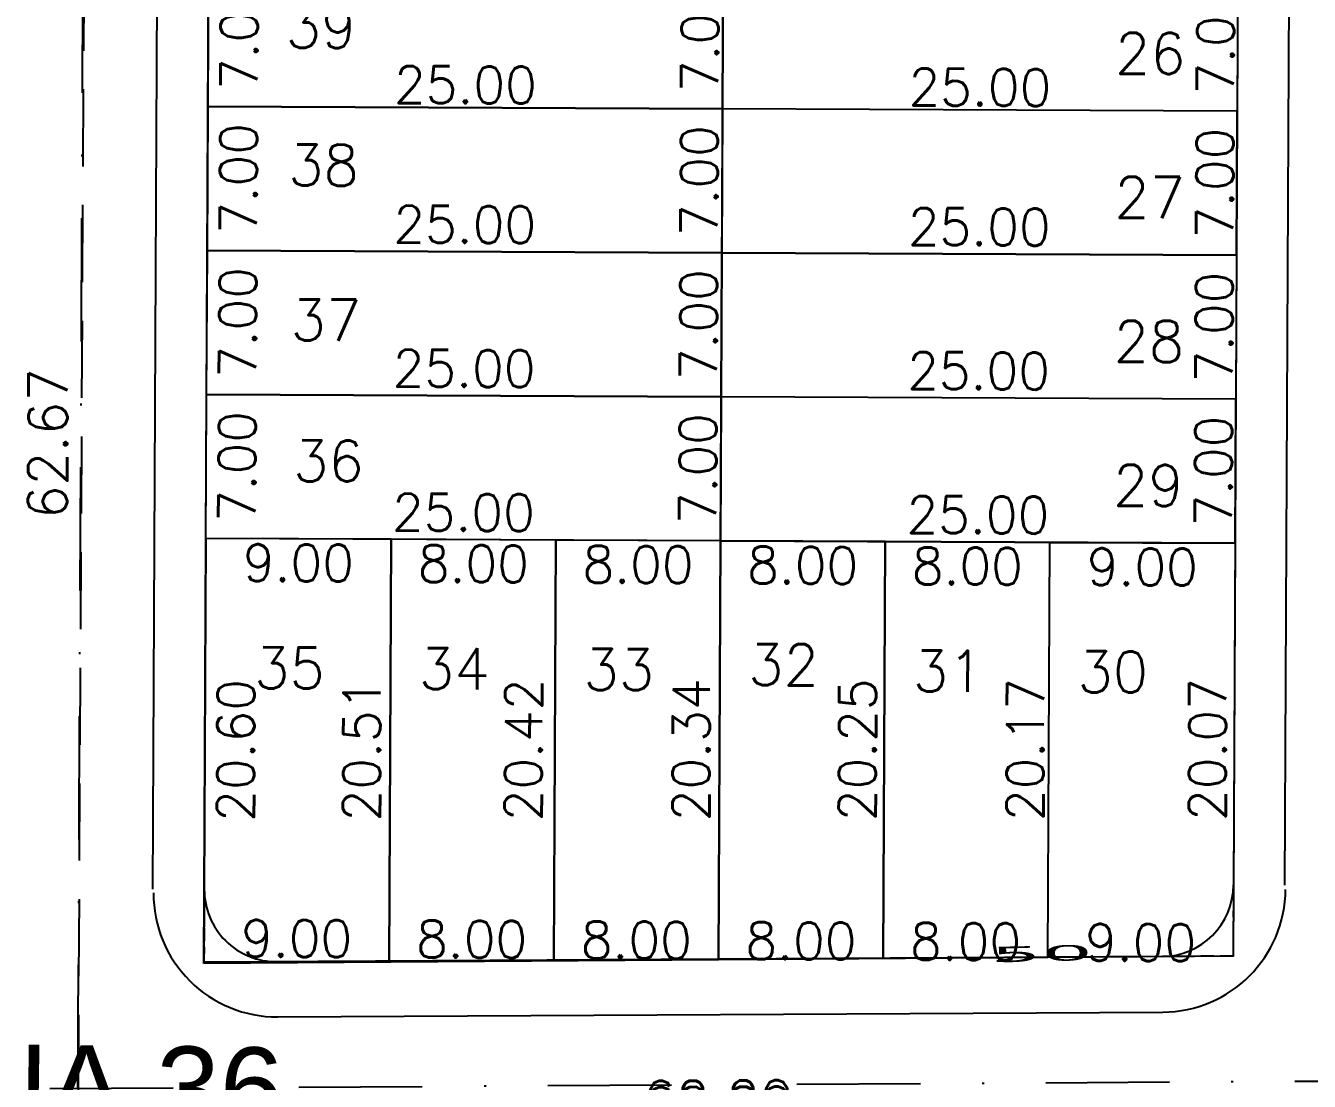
# Model space of a CAD drawing. Header units: millimetres. Extents: x -4430026 to 4783824, y 584 to 9593110.
# Drawn here: x 1995.3 to 2057.7, y 1505 to 1556.3 of the extents above; entities that cross this region are included whole.
import ezdxf
from ezdxf.enums import TextEntityAlignment as Align

# ---------------------------------------------------------------- set-up
doc = ezdxf.new("R2010")
doc.units = ezdxf.units.MM
for name, pattern in [('DASHDOT', [1, 0.5, -0.25, 0, -0.25]), ('HIDDEN', [0.375, 0.25, -0.125]), ('HIDDEN2', [0.1875, 0.125, -0.0625])]:
    doc.linetypes.add(name, pattern=pattern)
for name, color, linetype in [('AGT CI', 252, 'Continuous'), ('boundary filipe', 6, 'Continuous'), ('BOUNDARY LOTES', 2, 'Continuous'), ('Calçada', 1, 'Continuous'), ('CANTOS', 9, 'HIDDEN'), ('Cota', 8, 'Continuous'), ('COTAS', 8, 'Continuous'), ('curvas', 4, 'Continuous'), ('Lotes', 2, 'Continuous'), ('Nomes de Ruas', 3, 'Continuous'), ('Numero de lotes', 5, 'Continuous'), ('Projeção', 8, 'HIDDEN2'), ('QUADRA', 4, 'Continuous')]:
    doc.layers.add(name, color=color, linetype=linetype)
doc.styles.add('arcad1', font='romans.shx')
doc.styles.add('ARIAL', font='arial.ttf', dxfattribs={"height": 0.25})
doc.styles.add('ROMANS', font='romans.shx')
doc.styles.add('SIMPLEX', font='verdana.ttf', dxfattribs={"height": 0.2})
doc.dimstyles.new('BOLA100', dxfattribs={"dimscale": 0, "dimtxt": 1.9, "dimasz": 0.18, "dimexe": 0.18, "dimexo": 0.063, "dimgap": 0, "dimtad": 1, "dimzin": 4, "dimdsep": 46, "dimtxsty": 'ROMANS', "dimcen": 0.09, "dimse1": 1, "dimse2": 1, "dimsd1": 1, "dimsd2": 1, "dimclrt": 256, "dimaunit": 1, "dimadec": 4, "dimazin": 0, "dimtfac": 1.2, "dimtix": 1, "dimtmove": 2, "dimatfit": 3, "dimfxl": 1, "dimtvp": 2, "dimtolj": 1, "dimtzin": 4, "dimarcsym": 0})
doc.dimstyles.get("Standard").update_dxf_attribs({"dimtxt": 0.18, "dimasz": 0.18, "dimexe": 0.18, "dimexo": 0.0625, "dimgap": 0.09, "dimtad": 0, "dimtih": 1, "dimtoh": 1, "dimdec": 4, "dimzin": 0, "dimdsep": 46, "dimtxsty": 'Standard', "dimcen": 0.09, "dimadec": 0, "dimazin": 0, "dimtfac": 1, "dimtdec": 4, "dimtofl": 0, "dimtmove": 0, "dimatfit": 3, "dimfxl": 1, "dimtolj": 1, "dimtzin": 0, "dimarcsym": 0})

# ---------------------------------------------------------------- blocks, each defined once
blk = doc.blocks.new('*D14053')
at = {"layer": 'DEFPOINTS', "color": 0, "linetype": 'ByBlock'}
for p in [(2060.026, 1505.026), (1997.823, 1504.664), (2060.035, 1503.321)]:
    blk.add_point(p, dxfattribs=at)
at = {"layer": 'COTAS', "linetype": 'ByBlock', "insert": (2028.929, 1504.09), "char_height": 1.9, "attachment_point": 5, "rotation": 0.33364, "style": 'ROMANS'}
blk.add_mtext('\\A1;62.20', dxfattribs=at)
blk = doc.blocks.new('*D14061')
at = {"layer": 'DEFPOINTS', "color": 0, "linetype": 'ByBlock'}
for p in [(1998.12, 1567.334), (2001.72, 1567.317), (1997.823, 1504.664)]:
    blk.add_point(p, dxfattribs=at)
at = {"layer": 'COTAS', "linetype": 'ByBlock', "insert": (1996.365, 1536.006), "char_height": 1.9, "attachment_point": 5, "rotation": 89.72858, "style": 'ROMANS'}
blk.add_mtext('\\A1;62.67', dxfattribs=at)
blk = doc.blocks.new('*D14203')
at = {"layer": 'DEFPOINTS', "color": 0, "linetype": 'ByBlock'}
for p in [(2060.026, 1505.026), (1997.823, 1504.664), (2060.037, 1503.017)]:
    blk.add_point(p, dxfattribs=at)
at = {"layer": 'COTAS', "linetype": 'ByBlock', "insert": (2028.93, 1503.786), "char_height": 1.9, "attachment_point": 5, "rotation": 0.33364, "style": 'ROMANS'}
blk.add_mtext('\\A1;62.20', dxfattribs=at)
blk = doc.blocks.new('*D14298')
at = {"layer": 'DEFPOINTS', "color": 0, "linetype": 'ByBlock'}
for p in [(2062.127, 1948.736), (2061.87, 1895.48), (2057.086, 1890.812), (2061.84, 1888.041), (2060.026, 1505.026)]:
    blk.add_point(p, dxfattribs=at)
at = {"layer": 'COTAS', "linetype": 'ByBlock', "insert": (2055.206, 1888.07), "char_height": 1.9, "attachment_point": 5, "rotation": 89.75016, "style": 'ROMANS'}
blk.add_mtext('\\A1;179°57\'25"', dxfattribs=at)
blk = doc.blocks.new('*D7835')
at = {"layer": 'DEFPOINTS', "color": 0}
for p in [(2004.182, 1559.401), (2004.149, 1552.401), (2009.243, 1552.376)]:
    blk.add_point(p, dxfattribs=at)
at = {"layer": 'Cota', "color": 41, "insert": (2005.66, 1555.893), "char_height": 1.8, "attachment_point": 5, "rotation": 89.72858, "style": 'ROMANS'}
blk.add_mtext('\\A1;7.00', dxfattribs=at)
blk = doc.blocks.new('*D7836')
at = {"layer": 'DEFPOINTS', "color": 0}
for p in [(2004.149, 1552.401), (2004.116, 1545.401), (2009.21, 1545.377)]:
    blk.add_point(p, dxfattribs=at)
at = {"layer": 'Cota', "color": 41, "insert": (2005.627, 1548.894), "char_height": 1.8, "attachment_point": 5, "rotation": 89.72858, "style": 'ROMANS'}
blk.add_mtext('\\A1;7.00', dxfattribs=at)
blk = doc.blocks.new('*D7837')
at = {"layer": 'DEFPOINTS', "color": 0}
for p in [(2004.116, 1545.401), (2004.083, 1538.401), (2009.177, 1538.377)]:
    blk.add_point(p, dxfattribs=at)
at = {"layer": 'Cota', "color": 41, "insert": (2005.593, 1541.894), "char_height": 1.8, "attachment_point": 5, "rotation": 89.72858, "style": 'ROMANS'}
blk.add_mtext('\\A1;7.00', dxfattribs=at)
blk = doc.blocks.new('*D7838')
at = {"layer": 'DEFPOINTS', "color": 0}
for p in [(2004.05, 1531.401), (2003.952, 1510.799), (2009.046, 1510.775)]:
    blk.add_point(p, dxfattribs=at)
at = {"layer": 'Cota', "color": 41, "insert": (2005.495, 1521.093), "char_height": 1.8, "attachment_point": 5, "rotation": 89.72858, "style": 'ROMANS'}
blk.add_mtext('\\A1;20.60', dxfattribs=at)
blk = doc.blocks.new('*D7997')
at = {"layer": 'DEFPOINTS', "color": 0}
for p in [(2026.68, 1559.294), (2026.647, 1552.294), (2031.633, 1552.27)]:
    blk.add_point(p, dxfattribs=at)
at = {"layer": 'Cota', "color": 41, "insert": (2028.049, 1555.787), "char_height": 1.8, "attachment_point": 5, "rotation": 89.72858, "style": 'ROMANS'}
blk.add_mtext('\\A1;7.00', dxfattribs=at)
blk = doc.blocks.new('*D7998')
at = {"layer": 'DEFPOINTS', "color": 0}
for p in [(2026.647, 1552.294), (2026.614, 1545.294), (2031.599, 1545.27)]:
    blk.add_point(p, dxfattribs=at)
at = {"layer": 'Cota', "color": 41, "insert": (2028.016, 1548.787), "char_height": 1.8, "attachment_point": 5, "rotation": 89.72858, "style": 'ROMANS'}
blk.add_mtext('\\A1;7.00', dxfattribs=at)
blk = doc.blocks.new('*D7999')
at = {"layer": 'DEFPOINTS', "color": 0}
for p in [(2026.614, 1545.294), (2026.58, 1538.294), (2031.566, 1538.271)]:
    blk.add_point(p, dxfattribs=at)
at = {"layer": 'Cota', "color": 41, "insert": (2027.983, 1541.788), "char_height": 1.8, "attachment_point": 5, "rotation": 89.72858, "style": 'ROMANS'}
blk.add_mtext('\\A1;7.00', dxfattribs=at)
blk = doc.blocks.new('*D8010')
at = {"layer": 'DEFPOINTS', "color": 0}
for p in [(2051.73, 1559.175), (2051.696, 1552.175), (2056.682, 1552.152)]:
    blk.add_point(p, dxfattribs=at)
at = {"layer": 'Cota', "color": 41, "insert": (2053.099, 1555.669), "char_height": 1.8, "attachment_point": 5, "rotation": 89.72858, "style": 'ROMANS'}
blk.add_mtext('\\A1;7.00', dxfattribs=at)
blk = doc.blocks.new('*D8011')
at = {"layer": 'DEFPOINTS', "color": 0}
for p in [(2051.696, 1552.175), (2051.663, 1545.175), (2056.649, 1545.152)]:
    blk.add_point(p, dxfattribs=at)
at = {"layer": 'Cota', "color": 41, "insert": (2053.066, 1548.669), "char_height": 1.8, "attachment_point": 5, "rotation": 89.72858, "style": 'ROMANS'}
blk.add_mtext('\\A1;7.00', dxfattribs=at)
blk = doc.blocks.new('*D8012')
at = {"layer": 'DEFPOINTS', "color": 0}
for p in [(2051.663, 1545.175), (2051.63, 1538.176), (2056.616, 1538.152)]:
    blk.add_point(p, dxfattribs=at)
at = {"layer": 'Cota', "color": 41, "insert": (2053.032, 1541.669), "char_height": 1.8, "attachment_point": 5, "rotation": 89.72858, "style": 'ROMANS'}
blk.add_mtext('\\A1;7.00', dxfattribs=at)
blk = doc.blocks.new('*D8013')
at = {"layer": 'DEFPOINTS', "color": 0}
for p in [(2013.05, 1531.358), (2012.953, 1510.852), (2015.168, 1510.841)]:
    blk.add_point(p, dxfattribs=at)
at = {"layer": 'Cota', "color": 41, "insert": (2011.616, 1521.112), "char_height": 1.8, "attachment_point": 5, "rotation": 89.72858, "style": 'ROMANS'}
blk.add_mtext('\\A1;20.51', dxfattribs=at)
blk = doc.blocks.new('*D8014')
at = {"layer": 'DEFPOINTS', "color": 0}
for p in [(2021.05, 1531.32), (2020.953, 1510.898), (2023.025, 1510.889)]:
    blk.add_point(p, dxfattribs=at)
at = {"layer": 'Cota', "color": 41, "insert": (2019.473, 1521.117), "char_height": 1.8, "attachment_point": 5, "rotation": 89.72858, "style": 'ROMANS'}
blk.add_mtext('\\A1;20.42', dxfattribs=at)
blk = doc.blocks.new('*D8015')
at = {"layer": 'DEFPOINTS', "color": 0}
for p in [(2029.05, 1531.282), (2028.953, 1510.945), (2031.174, 1510.934)]:
    blk.add_point(p, dxfattribs=at)
at = {"layer": 'Cota', "color": 41, "insert": (2027.623, 1521.12), "char_height": 1.8, "attachment_point": 5, "rotation": 89.72858, "style": 'ROMANS'}
blk.add_mtext('\\A1;20.34', dxfattribs=at)
blk = doc.blocks.new('*D8016')
at = {"layer": 'DEFPOINTS', "color": 0}
for p in [(2037.049, 1531.244), (2036.954, 1510.992), (2039.254, 1510.981)]:
    blk.add_point(p, dxfattribs=at)
at = {"layer": 'Cota', "color": 41, "insert": (2035.702, 1521.124), "char_height": 1.8, "attachment_point": 5, "rotation": 89.72858, "style": 'ROMANS'}
blk.add_mtext('\\A1;20.25', dxfattribs=at)
blk = doc.blocks.new('*D8017')
at = {"layer": 'DEFPOINTS', "color": 0}
for p in [(2045.049, 1531.207), (2044.954, 1511.038), (2047.408, 1511.026)]:
    blk.add_point(p, dxfattribs=at)
at = {"layer": 'Cota', "color": 41, "insert": (2043.855, 1521.128), "char_height": 1.8, "attachment_point": 5, "rotation": 89.72858, "style": 'ROMANS'}
blk.add_mtext('\\A1;20.17', dxfattribs=at)
blk = doc.blocks.new('*D8018')
at = {"layer": 'DEFPOINTS', "color": 0}
for p in [(2054.049, 1531.164), (2053.954, 1511.091), (2056.263, 1511.08)]:
    blk.add_point(p, dxfattribs=at)
at = {"layer": 'Cota', "color": 41, "insert": (2052.711, 1521.133), "char_height": 1.8, "attachment_point": 5, "rotation": 89.72858, "style": 'ROMANS'}
blk.add_mtext('\\A1;20.07', dxfattribs=at)
blk = doc.blocks.new('*D8019')
at = {"layer": 'DEFPOINTS', "color": 0}
for p in [(2003.952, 1510.799), (2012.953, 1510.852), (2012.941, 1508.328)]:
    blk.add_point(p, dxfattribs=at)
at = {"layer": 'Cota', "color": 41, "insert": (2008.458, 1511.949), "char_height": 1.8, "attachment_point": 5, "rotation": 359.72858, "style": 'ROMANS'}
blk.add_mtext('\\A1;9.00', dxfattribs=at)
blk = doc.blocks.new('*D8020')
at = {"layer": 'DEFPOINTS', "color": 0}
for p in [(2012.953, 1510.852), (2020.953, 1510.898), (2020.941, 1508.29)]:
    blk.add_point(p, dxfattribs=at)
at = {"layer": 'Cota', "color": 41, "insert": (2016.958, 1511.909), "char_height": 1.8, "attachment_point": 5, "rotation": 359.72858, "style": 'ROMANS'}
blk.add_mtext('\\A1;8.00', dxfattribs=at)
blk = doc.blocks.new('*D8021')
at = {"layer": 'DEFPOINTS', "color": 0}
for p in [(2020.953, 1510.898), (2028.953, 1510.945), (2028.94, 1508.252)]:
    blk.add_point(p, dxfattribs=at)
at = {"layer": 'Cota', "color": 41, "insert": (2024.958, 1511.871), "char_height": 1.8, "attachment_point": 5, "rotation": 359.72858, "style": 'ROMANS'}
blk.add_mtext('\\A1;8.00', dxfattribs=at)
blk = doc.blocks.new('*D8022')
at = {"layer": 'DEFPOINTS', "color": 0}
for p in [(2028.953, 1510.945), (2036.954, 1510.992), (2036.94, 1508.214)]:
    blk.add_point(p, dxfattribs=at)
at = {"layer": 'Cota', "color": 41, "insert": (2032.957, 1511.833), "char_height": 1.8, "attachment_point": 5, "rotation": 359.72858, "style": 'ROMANS'}
blk.add_mtext('\\A1;8.00', dxfattribs=at)
blk = doc.blocks.new('*D8023')
at = {"layer": 'DEFPOINTS', "color": 0}
for p in [(2036.954, 1510.992), (2044.954, 1511.038), (2044.94, 1508.176)]:
    blk.add_point(p, dxfattribs=at)
at = {"layer": 'Cota', "color": 41, "insert": (2040.957, 1511.795), "char_height": 1.8, "attachment_point": 5, "rotation": 359.72858, "style": 'ROMANS'}
blk.add_mtext('\\A1;8.00', dxfattribs=at)
blk = doc.blocks.new('*D8024')
at = {"layer": 'DEFPOINTS', "color": 0}
for p in [(2044.954, 1511.038), (2053.954, 1511.091), (2053.94, 1508.133)]:
    blk.add_point(p, dxfattribs=at)
at = {"layer": 'Cota', "color": 41, "insert": (2049.457, 1511.755), "char_height": 1.8, "attachment_point": 5, "rotation": 359.72858, "style": 'ROMANS'}
blk.add_mtext('\\A1;9.00', dxfattribs=at)
blk = doc.blocks.new('*D8055')
at = {"layer": 'DEFPOINTS', "color": 0}
for p in [(2004.144, 1551.382), (2029.144, 1551.264), (2029.137, 1549.788)]:
    blk.add_point(p, dxfattribs=at)
at = {"layer": 'Cota', "color": 41, "insert": (2016.654, 1553.447), "char_height": 1.8, "attachment_point": 5, "rotation": 359.72858, "style": 'ROMANS'}
blk.add_mtext('\\A1;25.00', dxfattribs=at)
blk = doc.blocks.new('*D8056')
at = {"layer": 'DEFPOINTS', "color": 0}
for p in [(2029.144, 1551.264), (2054.144, 1551.145), (2054.137, 1549.669)]:
    blk.add_point(p, dxfattribs=at)
at = {"layer": 'Cota', "color": 41, "insert": (2041.654, 1553.329), "char_height": 1.8, "attachment_point": 5, "rotation": 359.72858, "style": 'ROMANS'}
blk.add_mtext('\\A1;25.00', dxfattribs=at)
blk = doc.blocks.new('*D9557')
at = {"layer": 'DEFPOINTS', "color": 0}
for p in [(2004.112, 1544.596), (2029.112, 1544.477), (2029.105, 1543.001)]:
    blk.add_point(p, dxfattribs=at)
at = {"layer": 'Cota', "color": 41, "insert": (2016.622, 1546.661), "char_height": 1.8, "attachment_point": 5, "rotation": 359.72858, "style": 'ROMANS'}
blk.add_mtext('\\A1;25.00', dxfattribs=at)
blk = doc.blocks.new('*D9558')
at = {"layer": 'DEFPOINTS', "color": 0}
for p in [(2029.112, 1544.477), (2054.112, 1544.359), (2054.105, 1542.883)]:
    blk.add_point(p, dxfattribs=at)
at = {"layer": 'Cota', "color": 41, "insert": (2041.622, 1546.542), "char_height": 1.8, "attachment_point": 5, "rotation": 359.72858, "style": 'ROMANS'}
blk.add_mtext('\\A1;25.00', dxfattribs=at)
blk = doc.blocks.new('*D9559')
at = {"layer": 'DEFPOINTS', "color": 0}
for p in [(2004.079, 1537.596), (2029.079, 1537.477), (2029.072, 1536.001)]:
    blk.add_point(p, dxfattribs=at)
at = {"layer": 'Cota', "color": 41, "insert": (2016.589, 1539.661), "char_height": 1.8, "attachment_point": 5, "rotation": 359.72858, "style": 'ROMANS'}
blk.add_mtext('\\A1;25.00', dxfattribs=at)
blk = doc.blocks.new('*D9560')
at = {"layer": 'DEFPOINTS', "color": 0}
for p in [(2029.079, 1537.477), (2054.079, 1537.359), (2054.072, 1535.883)]:
    blk.add_point(p, dxfattribs=at)
at = {"layer": 'Cota', "color": 41, "insert": (2041.589, 1539.542), "char_height": 1.8, "attachment_point": 5, "rotation": 359.72858, "style": 'ROMANS'}
blk.add_mtext('\\A1;25.00', dxfattribs=at)
blk = doc.blocks.new('*D9585')
at = {"layer": 'DEFPOINTS', "color": 0}
for p in [(2004.083, 1538.401), (2004.05, 1531.401), (2009.144, 1531.377)]:
    blk.add_point(p, dxfattribs=at)
at = {"layer": 'Cota', "color": 41, "insert": (2005.56, 1534.894), "char_height": 1.8, "attachment_point": 5, "rotation": 89.72858, "style": 'ROMANS'}
blk.add_mtext('\\A1;7.00', dxfattribs=at)
blk = doc.blocks.new('*D9586')
at = {"layer": 'DEFPOINTS', "color": 0}
for p in [(2026.58, 1538.294), (2026.547, 1531.294), (2031.533, 1531.271)]:
    blk.add_point(p, dxfattribs=at)
at = {"layer": 'Cota', "color": 41, "insert": (2027.95, 1534.788), "char_height": 1.8, "attachment_point": 5, "rotation": 89.72858, "style": 'ROMANS'}
blk.add_mtext('\\A1;7.00', dxfattribs=at)
blk = doc.blocks.new('*D9587')
at = {"layer": 'DEFPOINTS', "color": 0}
for p in [(2051.63, 1538.176), (2051.597, 1531.176), (2056.583, 1531.152)]:
    blk.add_point(p, dxfattribs=at)
at = {"layer": 'Cota', "color": 41, "insert": (2052.999, 1534.669), "char_height": 1.8, "attachment_point": 5, "rotation": 89.72858, "style": 'ROMANS'}
blk.add_mtext('\\A1;7.00', dxfattribs=at)
blk = doc.blocks.new('*D9588')
at = {"layer": 'DEFPOINTS', "color": 0}
for p in [(2004.046, 1530.596), (2029.046, 1530.477), (2029.039, 1529.001)]:
    blk.add_point(p, dxfattribs=at)
at = {"layer": 'Cota', "color": 41, "insert": (2016.556, 1532.661), "char_height": 1.8, "attachment_point": 5, "rotation": 359.72858, "style": 'ROMANS'}
blk.add_mtext('\\A1;25.00', dxfattribs=at)
blk = doc.blocks.new('*D9589')
at = {"layer": 'DEFPOINTS', "color": 0}
for p in [(2029.046, 1530.477), (2054.045, 1530.359), (2054.038, 1528.883)]:
    blk.add_point(p, dxfattribs=at)
at = {"layer": 'Cota', "color": 41, "insert": (2041.556, 1532.542), "char_height": 1.8, "attachment_point": 5, "rotation": 359.72858, "style": 'ROMANS'}
blk.add_mtext('\\A1;25.00', dxfattribs=at)
blk = doc.blocks.new('*D9694')
at = {"layer": 'DEFPOINTS', "color": 0}
for p in [(2004.05, 1531.401), (2013.05, 1531.358), (2013.027, 1526.585)]:
    blk.add_point(p, dxfattribs=at)
at = {"layer": 'Cota', "color": 41, "insert": (2008.544, 1530.206), "char_height": 1.8, "attachment_point": 5, "rotation": 359.72858, "style": 'ROMANS'}
blk.add_mtext('\\A1;9.00', dxfattribs=at)
blk = doc.blocks.new('*D9695')
at = {"layer": 'DEFPOINTS', "color": 0}
for p in [(2013.05, 1531.358), (2021.05, 1531.32), (2021.027, 1526.547)]:
    blk.add_point(p, dxfattribs=at)
at = {"layer": 'Cota', "color": 41, "insert": (2017.044, 1530.166), "char_height": 1.8, "attachment_point": 5, "rotation": 359.72858, "style": 'ROMANS'}
blk.add_mtext('\\A1;8.00', dxfattribs=at)
blk = doc.blocks.new('*D9696')
at = {"layer": 'DEFPOINTS', "color": 0}
for p in [(2021.05, 1531.32), (2029.05, 1531.282), (2029.027, 1526.509)]:
    blk.add_point(p, dxfattribs=at)
at = {"layer": 'Cota', "color": 41, "insert": (2025.044, 1530.128), "char_height": 1.8, "attachment_point": 5, "rotation": 359.72858, "style": 'ROMANS'}
blk.add_mtext('\\A1;8.00', dxfattribs=at)
blk = doc.blocks.new('*D9697')
at = {"layer": 'DEFPOINTS', "color": 0}
for p in [(2029.05, 1531.282), (2037.049, 1531.244), (2037.027, 1526.471)]:
    blk.add_point(p, dxfattribs=at)
at = {"layer": 'Cota', "color": 41, "insert": (2033.044, 1530.09), "char_height": 1.8, "attachment_point": 5, "rotation": 359.72858, "style": 'ROMANS'}
blk.add_mtext('\\A1;8.00', dxfattribs=at)
blk = doc.blocks.new('*D9698')
at = {"layer": 'DEFPOINTS', "color": 0}
for p in [(2037.049, 1531.244), (2045.049, 1531.207), (2045.027, 1526.433)]:
    blk.add_point(p, dxfattribs=at)
at = {"layer": 'Cota', "color": 41, "insert": (2041.044, 1530.052), "char_height": 1.8, "attachment_point": 5, "rotation": 359.72858, "style": 'ROMANS'}
blk.add_mtext('\\A1;8.00', dxfattribs=at)
blk = doc.blocks.new('*D9699')
at = {"layer": 'DEFPOINTS', "color": 0}
for p in [(2045.049, 1531.207), (2054.049, 1531.164), (2054.027, 1526.39)]:
    blk.add_point(p, dxfattribs=at)
at = {"layer": 'Cota', "color": 41, "insert": (2049.544, 1530.012), "char_height": 1.8, "attachment_point": 5, "rotation": 359.72858, "style": 'ROMANS'}
blk.add_mtext('\\A1;9.00', dxfattribs=at)

msp = doc.modelspace()

# ---------------------------------------------------------------- linework, layer by layer
at = {"layer": 'boundary filipe', "elevation": 2.439}
msp.add_lwpolyline([(2003.952, 1510.737), (2004.909, 1712.686), (2054.908, 1712.439), (2053.954, 1511.091), (2003.952, 1510.737)], close=True, dxfattribs=at)
at = {"layer": 'BOUNDARY LOTES', "elevation": 2.439}
for points in [[(2004.182, 1559.401), (2029.182, 1559.282), (2029.149, 1552.282), (2004.149, 1552.401)], [(2029.182, 1559.282), (2054.182, 1559.164), (2054.149, 1552.164), (2029.149, 1552.282)], [(2029.116, 1545.282), (2004.116, 1545.401), (2004.149, 1552.401), (2029.149, 1552.282)], [(2054.149, 1552.164), (2029.149, 1552.282), (2029.116, 1545.282), (2054.116, 1545.164)], [(2004.116, 1545.401), (2029.116, 1545.282), (2029.083, 1538.282), (2004.083, 1538.401)], [(2029.116, 1545.282), (2054.116, 1545.164), (2054.082, 1538.164), (2029.083, 1538.282)], [(2029.05, 1531.282), (2004.05, 1531.401), (2004.083, 1538.401), (2029.083, 1538.282)], [(2054.082, 1538.164), (2029.083, 1538.282), (2029.05, 1531.282), (2054.049, 1531.164)], [(2013.05, 1531.358), (2004.05, 1531.401), (2003.952, 1510.799), (2012.953, 1510.852)], [(2021.05, 1531.32), (2013.05, 1531.358), (2012.953, 1510.852), (2020.952, 1510.898)], [(2029.05, 1531.282), (2021.05, 1531.32), (2020.953, 1510.898), (2028.953, 1510.945)], [(2037.049, 1531.244), (2029.05, 1531.282), (2028.953, 1510.945), (2036.954, 1510.992)], [(2045.049, 1531.207), (2037.049, 1531.244), (2036.954, 1510.992), (2044.953, 1511.038)], [(2045.049, 1531.207), (2054.049, 1531.164), (2053.954, 1511.091), (2044.954, 1511.038)]]:
    msp.add_lwpolyline(points, close=True, dxfattribs=at)
at = {"layer": 'Calçada'}
for p, q in [((2001.469, 1514.348, 2.439), (2002.392, 1709.187, 2.439)), ((2056.471, 1514.542, 2.439), (2057.391, 1708.927, 2.439))]:
    msp.add_line(p, q, dxfattribs=at)
at = {"layer": 'Calçada', "lineweight": -3}
msp.add_line((2007.534, 1508.136), (2050.535, 1508.369), dxfattribs=at)
msp.add_line((2007.534, 1508.136), (2050.535, 1508.369), dxfattribs=at)
for centre, start, end in [((2050.503, 1514.369), 270.31037, 359.70531), ((2050.503, 1514.369), 270.31037, 359.70531), ((2007.501, 1514.136), 179.70531, 270.31037), ((2007.501, 1514.136), 179.70531, 270.31037)]:
    msp.add_arc(centre, 6, start, end, dxfattribs=at)
at = {"layer": 'CANTOS', "ltscale": 2.5, "elevation": 2.439}
for points in [[(2003.969, 1514.336), (2003.952, 1510.799), (2007.452, 1510.82)], [(2053.971, 1514.554), (2053.954, 1511.091), (2050.491, 1511.07)]]:
    msp.add_lwpolyline(points, dxfattribs=at)
at = {"layer": 'curvas'}
for centre, start, end in [((2007.469, 1514.32, 2.439), 179.72858, 270.33364), ((2050.471, 1514.57, 2.439), 270.33364, 359.72858)]:
    msp.add_arc(centre, 3.5, start, end, dxfattribs=at)
at = {"layer": 'Lotes'}
for p, q in [((2028.953, 1510.945, 2.439), (2029.908, 1712.557, 2.439)), ((2054.149, 1552.164, 2.439), (2004.149, 1552.401, 2.439)), ((2054.116, 1545.164, 2.439), (2004.116, 1545.401, 2.439)), ((2054.082, 1538.164, 2.439), (2004.083, 1538.401, 2.439)), ((2054.082, 1538.164, 2.439), (2004.083, 1538.401, 2.439)), ((2054.049, 1531.164, 2.439), (2004.05, 1531.401, 2.439)), ((2012.953, 1510.852, 2.439), (2013.05, 1531.358, 2.439)), ((2020.953, 1510.898, 2.439), (2021.05, 1531.32, 2.439)), ((2036.954, 1510.992, 2.439), (2037.049, 1531.244, 2.439)), ((2044.954, 1511.038, 2.439), (2045.049, 1531.207, 2.439))]:
    msp.add_line(p, q, dxfattribs=at)
at = {"layer": 'Projeção', "linetype": 'DASHDOT', "ltscale": 12}
for p, q in [((1997.823, 1504.664, 2.439), (1999.921, 1947.619, 2.439)), ((1669.767, 1502.753, 2.439), (2314.916, 1506.51, 2.439))]:
    msp.add_line(p, q, dxfattribs=at)
at = {"layer": 'Projeção', "linetype": 'HIDDEN', "ltscale": 15}
msp.add_line((1997.851, 1504.484, 103.708), (1998.386, 1608.402, 103.708), dxfattribs=at)
at = {"layer": 'QUADRA', "elevation": 2.439}
msp.add_lwpolyline([(2003.952, 1510.799), (2004.909, 1712.676), (2054.908, 1712.439), (2053.954, 1511.091), (2003.952, 1510.799)], close=True, dxfattribs=at)

# ---------------------------------------------------------------- texts
at = {"layer": 'AGT CI', "style": 'SIMPLEX', "width": 3.802649}
msp.add_text('50', height=0.75, rotation=1.32003, dxfattribs=at).set_placement((2042.165, 1510.787), (2047.151, 1510.902), align=Align.FIT)
at = {"layer": 'Nomes de Ruas', "extrusion": (-0.084173, 0.020544, 0.996239), "style": 'ARIAL'}
msp.add_text('RUA 36  .', height=4, rotation=102.96746, dxfattribs=at).set_placement((-1936.128, 1580.59, -137.464), align=Align.MIDDLE_CENTER)
at = {"layer": 'Numero de lotes', "style": 'arcad1'}
for s, p in [('39', (2009.64, 1556.24, 2.439)), ('26', (2049.932, 1554.977, 2.439)), ('38', (2009.761, 1549.544, 2.439)), ('27', (2049.899, 1547.977, 2.439)), ('37', (2009.88, 1542.012, 2.439)), ('28', (2049.865, 1540.977, 2.439)), ('36', (2010, 1535.164, 2.439)), ('29', (2049.832, 1533.977, 2.439)), ('32', (2032.115, 1525.256, 2.439)), ('35', (2008.114, 1525.099, 2.439)), ('34', (2016.114, 1525.061, 2.439)), ('33', (2024.114, 1525.023, 2.439)), ('31', (2040.113, 1524.947, 2.439)), ('30', (2048.113, 1524.91, 2.439))]:
    msp.add_text(s, height=2, rotation=359.72858, dxfattribs=at).set_placement(p, align=Align.MIDDLE_CENTER)

# ---------------------------------------------------------------- dimensions: what is measured, and where the dimension line sits
at = {"layer": 'Cota'}
for base, p1, p2, angle, picture, middle in [((2009.243, 1552.376, 2.439), (2004.182, 1559.401, 2.439), (2004.149, 1552.401, 2.439), 89.72858, '*D7835', (2005.66, 1555.893, 2.439)), ((2031.633, 1552.27, 2.439), (2026.68, 1559.294, 2.439), (2026.647, 1552.294, 2.439), 89.72858, '*D7997', (2028.049, 1555.787, 2.439)), ((2056.682, 1552.152, 2.439), (2051.73, 1559.175, 2.439), (2051.696, 1552.175, 2.439), 89.72858, '*D8010', (2053.099, 1555.669, 2.439)), ((2054.137, 1549.669, 2.439), (2029.144, 1551.264, 2.439), (2054.144, 1551.145, 2.439), 179.72858, '*D8056', (2041.654, 1553.329, 2.439)), ((2009.21, 1545.377, 2.439), (2004.149, 1552.401, 2.439), (2004.116, 1545.401, 2.439), 89.72858, '*D7836', (2005.627, 1548.894, 2.439)), ((2031.599, 1545.27, 2.439), (2026.647, 1552.294, 2.439), (2026.614, 1545.294, 2.439), 89.72858, '*D7998', (2028.016, 1548.787, 2.439)), ((2056.649, 1545.152, 2.439), (2051.696, 1552.175, 2.439), (2051.663, 1545.175, 2.439), 89.72858, '*D8011', (2053.066, 1548.669, 2.439)), ((2054.105, 1542.883, 2.439), (2029.112, 1544.477, 2.439), (2054.112, 1544.359, 2.439), 179.72858, '*D9558', (2041.622, 1546.542, 2.439)), ((2009.177, 1538.377, 2.439), (2004.116, 1545.401, 2.439), (2004.083, 1538.401, 2.439), 89.72858, '*D7837', (2005.593, 1541.894, 2.439)), ((2031.566, 1538.271, 2.439), (2026.614, 1545.294, 2.439), (2026.58, 1538.294, 2.439), 89.72858, '*D7999', (2027.983, 1541.788, 2.439)), ((2056.616, 1538.152, 2.439), (2051.663, 1545.175, 2.439), (2051.63, 1538.176, 2.439), 89.72858, '*D8012', (2053.032, 1541.669, 2.439)), ((2054.072, 1535.883, 2.439), (2029.079, 1537.477, 2.439), (2054.079, 1537.359, 2.439), 179.72858, '*D9560', (2041.589, 1539.542, 2.439)), ((2009.144, 1531.377, 2.439), (2004.083, 1538.401, 2.439), (2004.05, 1531.401, 2.439), 89.72858, '*D9585', (2005.56, 1534.894, 2.439)), ((2031.533, 1531.271, 2.439), (2026.58, 1538.294, 2.439), (2026.547, 1531.294, 2.439), 89.72858, '*D9586', (2027.95, 1534.788, 2.439)), ((2056.583, 1531.152, 2.439), (2051.63, 1538.176, 2.439), (2051.597, 1531.176, 2.439), 89.72858, '*D9587', (2052.999, 1534.669, 2.439)), ((2054.038, 1528.883, 2.439), (2029.046, 1530.477, 2.439), (2054.045, 1530.359, 2.439), 179.72858, '*D9589', (2041.556, 1532.542, 2.439)), ((2009.046, 1510.775, 2.439), (2004.05, 1531.401, 2.439), (2003.952, 1510.799, 2.439), 89.72858, '*D7838', (2005.495, 1521.093, 2.439)), ((2013.027, 1526.585, 2.439), (2004.05, 1531.401, 2.439), (2013.05, 1531.358, 2.439), 359.72858, '*D9694', (2008.544, 1530.206, 2.439)), ((2015.168, 1510.841, 2.439), (2013.05, 1531.358, 2.439), (2012.953, 1510.852, 2.439), 89.72858, '*D8013', (2011.616, 1521.112, 2.439)), ((2021.027, 1526.547, 2.439), (2013.05, 1531.358, 2.439), (2021.05, 1531.32, 2.439), 359.72858, '*D9695', (2017.044, 1530.166, 2.439)), ((2023.025, 1510.889, 2.439), (2021.05, 1531.32, 2.439), (2020.953, 1510.898, 2.439), 89.72858, '*D8014', (2019.473, 1521.117, 2.439)), ((2029.027, 1526.509, 2.439), (2021.05, 1531.32, 2.439), (2029.05, 1531.282, 2.439), 359.72858, '*D9696', (2025.044, 1530.128, 2.439)), ((2031.174, 1510.934, 2.439), (2029.05, 1531.282, 2.439), (2028.953, 1510.945, 2.439), 89.72858, '*D8015', (2027.623, 1521.12, 2.439)), ((2037.027, 1526.471, 2.439), (2029.05, 1531.282, 2.439), (2037.049, 1531.244, 2.439), 359.72858, '*D9697', (2033.044, 1530.09, 2.439)), ((2039.254, 1510.981, 2.439), (2037.049, 1531.244, 2.439), (2036.954, 1510.992, 2.439), 89.72858, '*D8016', (2035.702, 1521.124, 2.439)), ((2045.027, 1526.433, 2.439), (2037.049, 1531.244, 2.439), (2045.049, 1531.207, 2.439), 359.72858, '*D9698', (2041.044, 1530.052, 2.439)), ((2047.408, 1511.026, 2.439), (2045.049, 1531.207, 2.439), (2044.954, 1511.038, 2.439), 89.72858, '*D8017', (2043.855, 1521.128, 2.439)), ((2054.027, 1526.39, 2.439), (2045.049, 1531.207, 2.439), (2054.049, 1531.164, 2.439), 359.72858, '*D9699', (2049.544, 1530.012, 2.439)), ((2056.263, 1511.08, 2.439), (2054.049, 1531.164, 2.439), (2053.954, 1511.091, 2.439), 89.72858, '*D8018', (2052.711, 1521.133, 2.439)), ((2012.941, 1508.328, 2.439), (2003.952, 1510.799, 2.439), (2012.953, 1510.852, 2.439), 359.72858, '*D8019', (2008.458, 1511.949, 2.439)), ((2020.941, 1508.29, 2.439), (2012.953, 1510.852, 2.439), (2020.953, 1510.898, 2.439), 359.72858, '*D8020', (2016.958, 1511.909, 2.439)), ((2028.94, 1508.252, 2.439), (2020.953, 1510.898, 2.439), (2028.953, 1510.945, 2.439), 359.72858, '*D8021', (2024.958, 1511.871, 2.439)), ((2036.94, 1508.214, 2.439), (2028.953, 1510.945, 2.439), (2036.954, 1510.992, 2.439), 359.72858, '*D8022', (2032.957, 1511.833, 2.439)), ((2044.94, 1508.176, 2.439), (2036.954, 1510.992, 2.439), (2044.954, 1511.038, 2.439), 359.72858, '*D8023', (2040.957, 1511.795, 2.439)), ((2053.94, 1508.133, 2.439), (2044.954, 1511.038, 2.439), (2053.954, 1511.091, 2.439), 359.72858, '*D8024', (2049.457, 1511.755, 2.439))]:
    dim = msp.add_linear_dim(base=base, p1=p1, p2=p2, angle=angle, dimstyle='Standard', override={"dimtxt": 1.8, "dimexo": 0.063, "dimgap": 0, "dimtih": 0, "dimtoh": 0, "dimdec": 2, "dimzin": 4, "dimtxsty": 'ROMANS', "dimse1": 1, "dimse2": 1, "dimsd1": 1, "dimsd2": 1, "dimclrt": 41, "dimtfac": 1.2, "dimtdec": 2, "dimtix": 1, "dimtofl": 1, "dimtmove": 2, "dimfxl": 0.18, "dimfxlon": 1, "dimtvp": 2, "dimtzin": 4}, dxfattribs=at)
    dim.commit()
    dim.dimension.update_dxf_attribs({"geometry": picture, "text_midpoint": middle})
for p1, p2, picture, middle in [((2004.144, 1551.382, 2.439), (2029.144, 1551.264, 2.439), '*D8055', (2016.654, 1553.447, 2.439)), ((2004.112, 1544.596, 2.439), (2029.112, 1544.477, 2.439), '*D9557', (2016.622, 1546.661, 2.439)), ((2004.079, 1537.596, 2.439), (2029.079, 1537.477, 2.439), '*D9559', (2016.589, 1539.661, 2.439)), ((2004.046, 1530.596, 2.439), (2029.046, 1530.477, 2.439), '*D9588', (2016.556, 1532.661, 2.439))]:
    dim = msp.add_aligned_dim(p1=p1, p2=p2, distance=-1.476, dimstyle='Standard', override={"dimtxt": 1.8, "dimexo": 0.063, "dimgap": 0, "dimtih": 0, "dimtoh": 0, "dimdec": 2, "dimzin": 4, "dimtxsty": 'ROMANS', "dimse1": 1, "dimse2": 1, "dimsd1": 1, "dimsd2": 1, "dimclrt": 41, "dimtfac": 1.2, "dimtdec": 2, "dimtix": 1, "dimtofl": 1, "dimtmove": 2, "dimfxl": 0.18, "dimfxlon": 1, "dimtvp": 2, "dimtzin": 4}, dxfattribs=at)
    dim.commit()
    dim.dimension.update_dxf_attribs({"geometry": picture, "text_midpoint": middle})
at = {"layer": 'COTAS', "linetype": 'ByBlock'}
dim = msp.add_angular_dim_2l(base=(2057.085642, 1890.812467), line1=((2060.025518, 1505.025767, 2.4392), (2062.127458, 1948.735522, 2.4392)), line2=((2061.839935, 1888.040662, 2.4392), (2061.869573, 1895.479873, 2.4392)), dimstyle='BOLA100', override={"dimscale": 1, "dimdec": 0, "dimazin": 1, "dimfxl": 0.18}, dxfattribs=at)
dim.commit()
dim.dimension.update_dxf_attribs({"geometry": '*D14298', "text_midpoint": (2055.205755, 1888.069591, 2.4392)})
dim = msp.add_linear_dim(base=(2001.72, 1567.317, 2.439), p1=(1997.823, 1504.664, 2.439), p2=(1998.12, 1567.334, 2.439), angle=89.72858, dimstyle='BOLA100', override={"dimscale": 1, "dimfxl": 0.18}, dxfattribs=at)
dim.commit()
dim.dimension.update_dxf_attribs({"geometry": '*D14061', "text_midpoint": (1996.365, 1536.006, 2.439), "dimtype": 161})
for distance, picture, middle in [(-1.705, '*D14053', (2028.929, 1504.09, 2.439)), (-2.008, '*D14203', (2028.93, 1503.786, 2.439))]:
    dim = msp.add_aligned_dim(p1=(1997.823, 1504.664, 2.439), p2=(2060.026, 1505.026, 2.439), distance=distance, dimstyle='BOLA100', override={"dimscale": 1, "dimfxl": 0.18}, dxfattribs=at)
    dim.commit()
    dim.dimension.update_dxf_attribs({"geometry": picture, "text_midpoint": middle})

doc.saveas('drawing.dxf')
